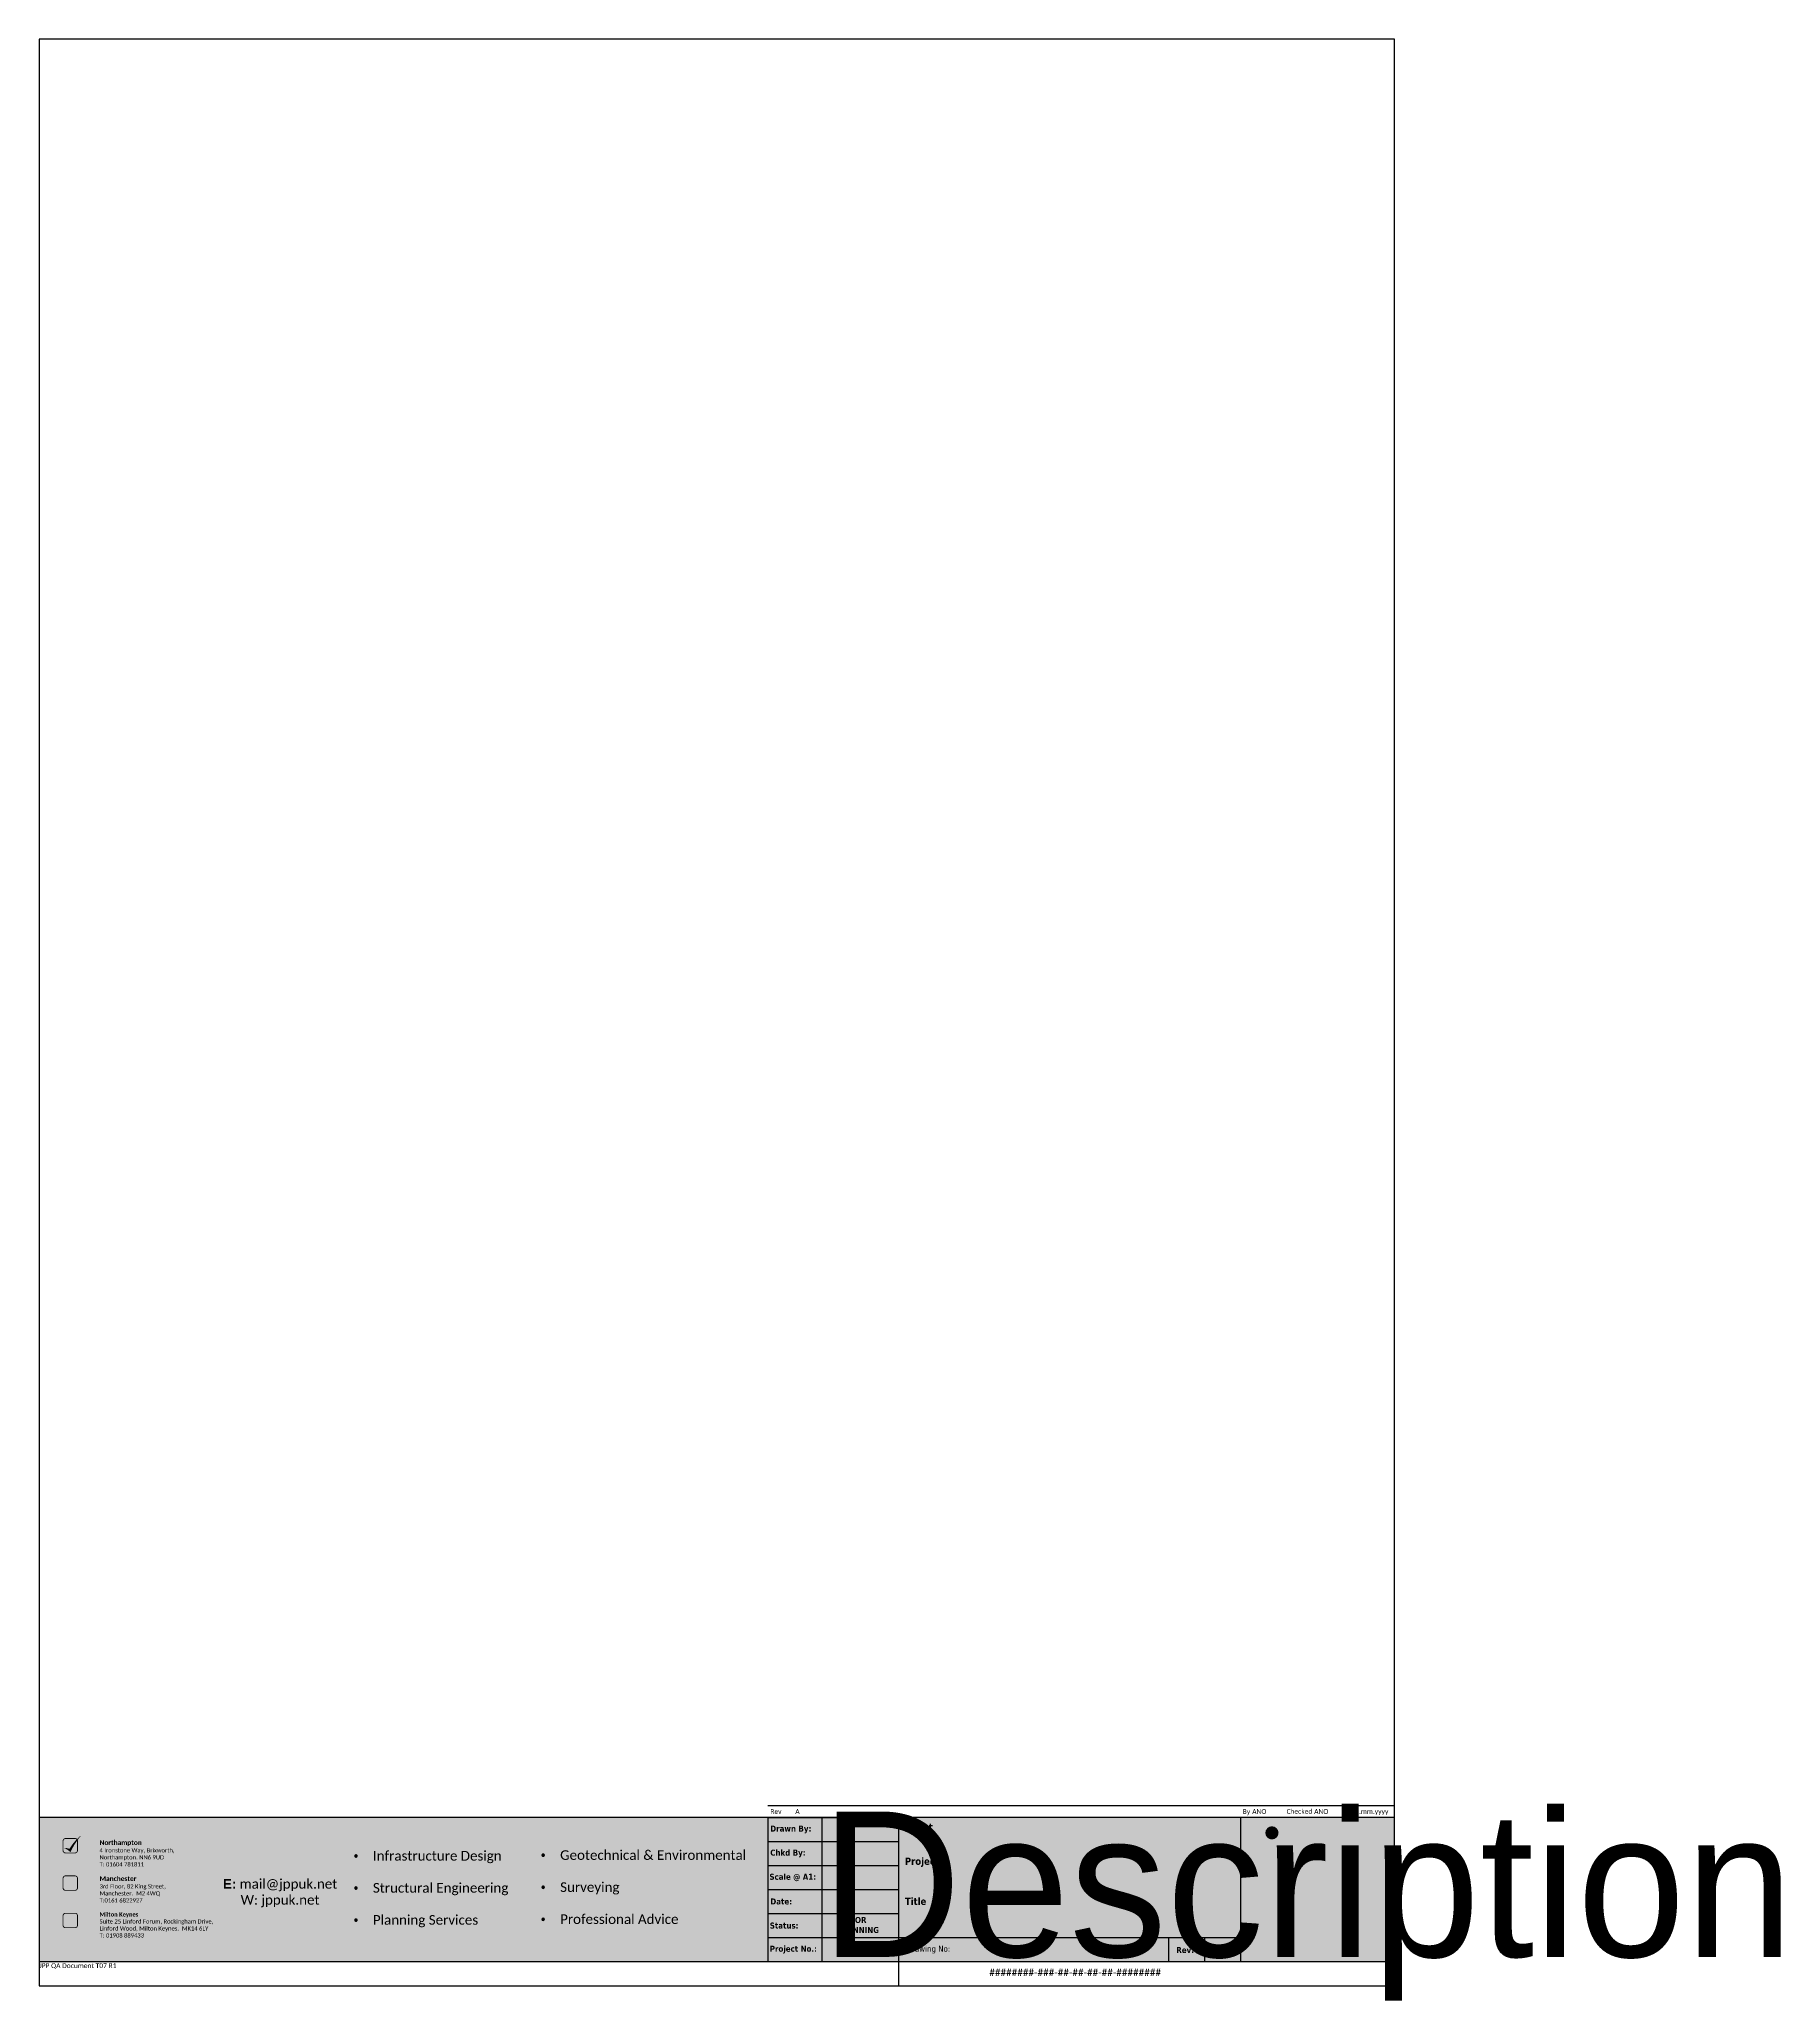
# Paper-space layout 'CIV_A1P' of a CAD drawing. Header units: metres. Extents: x 148 to 872, y 14 to 830.
import ezdxf
from ezdxf.enums import TextEntityAlignment as Align

# ---------------------------------------------------------------- set-up
doc = ezdxf.new("R2018")
doc.units = ezdxf.units.M
doc.layers.get('0').update_dxf_attribs({"linetype": 'CONTINUOUS'})
doc.layers.get('Defpoints').update_dxf_attribs({"linetype": 'CONTINUOUS'})
for name, color, linetype in [('JPP_Mask', 7, 'CONTINUOUS'), ('JPP_Mask Text', 7, 'CONTINUOUS'), ('Margin', 7, 'CONTINUOUS'), ('Spacing Lines', 162, 'CONTINUOUS')]:
    doc.layers.add(name, color=color, linetype=linetype)
doc.styles.get("Standard").update_dxf_attribs({"font": 'calibri.ttf', "height": 2})
doc.styles.add('STANDARD NON ANNOTATIVE', font='calibri.ttf')

# ---------------------------------------------------------------- blocks, each defined once
blk = doc.blocks.new('*U44')
at = {"linetype": 'Continuous'}
h = blk.add_hatch(color=255, dxfattribs=at)
h.dxf.hatch_style = 1
edge = h.paths.add_edge_path()
edge.add_spline(control_points=[(9.315954642082218, 242.15058294803), (5.525634642082238, 242.15058294803), (2.453634642082235, 245.22258294803), (2.453634642082235, 249.01218294803), (2.453634642082235, 252.80178194803), (5.525634642082238, 255.87378194803), (9.315954642082218, 255.87378194803), (13.1045946420822, 255.87378194803), (16.17563464208224, 252.80178194803), (16.17563464208224, 249.01218294803), (16.17563464208224, 245.22258294803), (13.1045946420822, 242.15058294803), (9.315954642082218, 242.15058294803)], knot_values=[0, 0, 0, 0, 1, 1, 1, 2, 2, 2, 3, 3, 3, 4, 4, 4, 4], degree=3, periodic=0)
h = blk.add_hatch(color=255, dxfattribs=at)
h.dxf.hatch_style = 1
edge = h.paths.add_edge_path()
edge.add_spline(control_points=[(92.08065671607385, 163.3622358120133), (93.64705671607383, 163.1606358120132), (95.21345671607382, 162.9590358120132), (96.77985671607381, 162.7574358120132), (97.62225671607384, 162.1550358120133), (97.37745671607384, 160.1078358120132), (96.53985671607383, 159.7478358120133), (90.75825671607383, 159.9878358120132), (87.26625671607384, 160.1078358120132), (83.04921671607384, 160.1078358120132), (78.71145671607384, 160.1078358120132), (75.10017671607385, 159.9878358120132), (71.72793671607387, 159.7478358120133), (70.88505671607383, 160.1078358120132), (70.64337671607386, 162.1550358120133), (71.48697671607387, 162.7574358120133), (72.33009671607387, 162.8782358120132), (73.17321671607387, 162.9990358120132), (74.01633671607387, 163.1198358120132), (78.47049671607384, 163.7222358120133), (78.59145671607384, 164.9246358120133), (78.59145671607384, 173.5958348120133), (78.59145671607384, 190.85823447868), (78.59145671607384, 208.1206341453467), (78.59145671607384, 225.3830338120134), (78.59145671607384, 230.0798338120133), (78.59145671607384, 230.6798338120132), (75.33921671607386, 232.8518338120133), (74.97889671607386, 233.0926338120132), (74.61857671607386, 233.3334338120132), (74.25825671607386, 233.5742338120131), (73.77537671607386, 234.0542338120133), (73.77537671607386, 235.3814338120133), (74.37921671607386, 235.7390338120133), (77.51145671607385, 237.0638338120133), (83.16921671607385, 239.9534338120133), (86.30145671607384, 242.2454338120133), (87.02385671607384, 242.2454338120133), (87.50625671607385, 242.0030338120133), (87.74385671607384, 241.4006338120132), (87.50625671607385, 239.2310338120133), (87.26625671607384, 237.4286338120133), (87.26625671607384, 235.8590338120133), (87.26625671607384, 235.0166338120133), (87.50625671607385, 234.2966338120133), (88.34865671607385, 234.2966338120133), (89.91345671607384, 235.0166338120133), (97.49985671607384, 239.9534338120133), (105.2086557160738, 239.9534338120133), (117.3718557160739, 239.9534338120133), (125.1982557160738, 230.0798338120133), (125.1982557160738, 217.9166338120133), (125.1982557160738, 201.1766348120133), (112.9174557160738, 189.1334348120133), (95.81505671607384, 189.1334348120133), (93.64785671607383, 189.1334348120133), (90.27585671607385, 189.3710348120133), (89.19105671607385, 189.6134348120133), (88.10625671607384, 189.3710348120133), (87.50625671607385, 188.7710348120133), (87.50625671607385, 186.2414348120133), (87.50625671607385, 182.0262348120133), (87.50625671607385, 177.8110348120133), (87.50625671607385, 173.5958348120134), (87.50625671607385, 165.0470358120133), (87.74385671607384, 163.9622358120133), (92.08065671607385, 163.3622358120133)], knot_values=[0, 0, 0, 0, 1, 1, 1, 2, 2, 2, 3, 3, 3, 4, 4, 4, 5, 5, 5, 6, 6, 6, 7, 7, 7, 8, 8, 8, 9, 9, 9, 10, 10, 10, 11, 11, 11, 12, 12, 12, 13, 13, 13, 14, 14, 14, 15, 15, 15, 16, 16, 16, 17, 17, 17, 18, 18, 18, 19, 19, 19, 20, 20, 20, 21, 21, 21, 22, 22, 22, 22], weights=[1, 1, 1, 1, 1, 1, 1, 1, 1, 1, 1, 1, 1, 1, 1, 1, 1, 1, 1, 1, 1, 1, 1, 1, 1, 1, 1, 1, 1, 1, 1, 1, 1, 1, 1, 1, 1, 1, 1, 1, 1, 1, 1, 1, 1, 1, 1, 1, 1, 1, 1, 1, 1, 1, 1, 1, 1, 1, 1, 1, 1, 1, 1, 1, 1, 1, 1], degree=3, periodic=0)
edge = h.paths.add_edge_path()
edge.add_spline(control_points=[(22.6572987160739, 232.8518338120132), (22.29601871607387, 233.0926338120132), (21.93473871607385, 233.3334338120132), (21.57345871607383, 233.5742338120131), (21.09441871607386, 234.0542338120133), (21.09441871607386, 235.3814338120133), (21.69273871607383, 235.7390338120133), (24.82377771607385, 237.0638338120133), (30.48441771607385, 239.9534338120133), (33.61665771607385, 242.2454338120133), (34.33761771607386, 242.2454338120133), (34.81953771607384, 242.0030338120133), (35.05953771607385, 241.4006338120132), (34.81953771607384, 239.2310338120133), (34.57953771607386, 237.4286338120133), (34.57953771607386, 235.8590338120133), (34.57953771607386, 235.0166338120133), (34.81953771607384, 234.2966338120133), (35.66409771607387, 234.2966338120133), (37.23273771607386, 235.0166338120133), (44.81505771607384, 239.9534338120133), (52.52241771607386, 239.9534338120133), (64.69113771607384, 239.9534338120133), (72.51345671607383, 230.0798338120133), (72.51345671607383, 217.9166338120133), (72.51345671607383, 201.1766348120133), (60.23337771607383, 189.1334348120133), (43.13241771607385, 189.1334348120133), (40.96305771607383, 189.1334348120133), (37.59177771607385, 189.3710348120133), (36.50601771607386, 189.6134348120133), (35.42241771607384, 189.3710348120133), (34.81953771607384, 188.7710348120133), (34.81953771607384, 186.2414348120133), (34.81953771607384, 182.0262348120133), (34.81953771607384, 177.8110348120133), (34.81953771607384, 173.5958348120134), (34.81953771607384, 165.0470358120133), (35.05953771607385, 163.9622358120133), (39.39537771607384, 163.3622358120133), (40.96193771607388, 163.1606358120132), (42.52849771607389, 162.9590358120132), (44.0950577160739, 162.7574358120132), (44.93337771607385, 162.1550358120133), (44.69505771607383, 160.1078358120132), (43.85337771607384, 159.7478358120133), (38.07177771607384, 159.9878358120132), (34.57953771607386, 160.1078358120132), (30.36441771607385, 160.1078358120132), (26.03145771607383, 160.1078358120132), (22.41537871607385, 159.9878358120132), (19.04241871607384, 159.7478358120133), (18.20049871607385, 160.1078358120132), (17.95857871607383, 162.1550358120133), (18.80049871607385, 162.7574358120133), (19.64481871607389, 162.8782358120132), (20.4891387160739, 162.9990358120132), (21.33345871607391, 163.1198358120132), (25.78953771607384, 163.7222358120133), (25.91049771607386, 164.9246358120133), (25.91049771607386, 173.5958348120133), (25.91049771607386, 190.85823447868), (25.91049771607386, 208.1206341453467), (25.91049771607386, 225.3830338120134), (25.91049771607386, 230.0798338120133), (25.91049771607386, 230.6798338120132), (22.65729871607387, 232.8518338120133)], knot_values=[0, 0, 0, 0, 1, 1, 1, 2, 2, 2, 3, 3, 3, 4, 4, 4, 5, 5, 5, 6, 6, 6, 7, 7, 7, 8, 8, 8, 9, 9, 9, 10, 10, 10, 11, 11, 11, 12, 12, 12, 13, 13, 13, 14, 14, 14, 15, 15, 15, 16, 16, 16, 17, 17, 17, 18, 18, 18, 19, 19, 19, 20, 20, 20, 21, 21, 21, 22, 22, 22, 22], weights=[1, 1, 1, 1, 1, 1, 1, 1, 1, 1, 1, 1, 1, 1, 1, 1, 1, 1, 1, 1, 1, 1, 1, 1, 1, 1, 1, 1, 1, 1, 1, 1, 1, 1, 1, 1, 1, 1, 1, 1, 1, 1, 1, 1, 1, 1, 1, 1, 1, 1, 1, 1, 1, 1, 1, 1, 1, 1, 1, 1, 1, 1, 1, 1, 1, 1, 1], degree=3, periodic=0)
edge = h.paths.add_edge_path()
edge.add_spline(control_points=[(14.71377871607383, 235.0886338120133), (15.51177871607383, 235.0886338120133), (16.15209871607387, 234.7646338120133), (16.31145871607383, 234.1286338120132), (15.99177871607382, 228.5342338120132), (15.67305871607384, 220.8710338120133), (15.67305871607384, 214.3166338120133), (15.67305871607384, 201.4326341453466), (15.67305871607384, 188.5486344786799), (15.67305871607384, 175.6646348120132), (15.67305871607384, 164.1686358120133), (14.55441871607384, 156.1766358120132), (12.31665871607383, 150.7463958120133), (7.52337871607385, 139.2489558120133), (-0.9366212839261578, 131.5802358120133), (-11.95886128392614, 124.7102368120133), (-13.87790128392614, 125.0315968120133), (-14.83694128392615, 126.7895968120133), (-14.19950128392615, 128.3860768120133), (-10.04462128392616, 130.4589568120133), (-7.009821283926172, 133.0219158120133), (-4.773021283926155, 135.5767158120133), (0.9785787160738408, 142.2835158120133), (3.856658716073852, 153.7814358120133), (3.856658716073852, 173.2694348120133), (3.856658716073852, 186.68703447868), (3.856658716073852, 200.1046341453466), (3.856658716073852, 213.5222338120133), (3.856658716073852, 219.7550338120132), (3.856658716073852, 220.5518338120133), (-0.462381283926149, 223.4270338120133), (-0.9402212839261068, 223.7462338120132), (-1.418061283926093, 224.0654338120133), (-1.895901283926079, 224.3846338120133), (-2.537901283926132, 225.0206338120132), (-2.537901283926132, 226.7774338120132), (-1.738221283926165, 227.2574338120133), (1.937618716073857, 228.5342338120132), (11.04273871607386, 232.6934338120132), (14.71377871607383, 235.0886338120133)], knot_values=[0, 0, 0, 0, 1, 1, 1, 2, 2, 2, 3, 3, 3, 4, 4, 4, 5, 5, 5, 6, 6, 6, 7, 7, 7, 8, 8, 8, 9, 9, 9, 10, 10, 10, 11, 11, 11, 12, 12, 12, 13, 13, 13, 13], weights=[1, 1, 1, 1, 1, 1, 1, 1, 1, 1, 1, 1, 1, 1, 1, 1, 1, 1, 1, 1, 1, 1, 1, 1, 1, 1, 1, 1, 1, 1, 1, 1, 1, 1, 1, 1, 1, 1, 1, 1], degree=3, periodic=0)
edge = h.paths.add_edge_path(flags=16)
edge.add_spline(control_points=[(38.43273771607385, 195.7550348120133), (40.84305771607383, 193.9502348120133), (44.57409771607387, 193.1054348120133), (47.10633771607384, 193.1054348120133), (56.98017771607384, 193.1054348120133), (62.75889771607386, 202.2614348120133), (62.75889771607386, 214.7870338120133), (62.75889771607386, 224.4206338120133), (57.34113771607385, 234.1742338120133), (46.50177771607385, 234.1742338120133), (41.32209771607386, 234.1742338120133), (37.59177771607385, 232.2422338120133), (36.26505771607385, 230.8022338120133), (35.18049771607384, 229.4750338120133), (34.81953771607384, 227.6702338120133), (34.81953771607384, 223.6958338120133), (34.81953771607384, 216.7902341453465), (34.81953771607384, 209.8846344786799), (34.81953771607384, 202.9790348120132), (34.81953771607384, 199.1318348120133), (36.02409771607385, 197.6846348120133), (38.43273771607385, 195.7550348120133)], knot_values=[0, 0, 0, 0, 1, 1, 1, 2, 2, 2, 3, 3, 3, 4, 4, 4, 5, 5, 5, 6, 6, 6, 7, 7, 7, 7], weights=[1, 1, 1, 1, 1, 1, 1, 1, 1, 1, 1, 1, 1, 1, 1, 1, 1, 1, 1, 1, 1, 1], degree=3, periodic=0)
edge = h.paths.add_edge_path(flags=16)
edge.add_spline(control_points=[(91.11825671607384, 195.7550348120133), (93.52785671607383, 193.9502348120133), (97.25985671607383, 193.1054348120133), (99.79185671607384, 193.1054348120133), (109.6654557160738, 193.1054348120133), (115.4446557160738, 202.2614348120133), (115.4446557160738, 214.7870338120133), (115.4446557160738, 224.4206338120133), (110.0278557160739, 234.1742338120133), (99.18705671607385, 234.1742338120133), (94.00785671607385, 234.1742338120133), (90.27585671607385, 232.2422338120133), (88.95105671607384, 230.8022338120133), (87.86625671607383, 229.4750338120133), (87.50625671607385, 227.6702338120133), (87.50625671607385, 223.6958338120133), (87.50625671607385, 216.7902341453465), (87.50625671607385, 209.8846344786799), (87.50625671607385, 202.9790348120132), (87.50625671607385, 199.1318348120133), (88.71105671607383, 197.6846348120133), (91.11825671607384, 195.7550348120133)], knot_values=[0, 0, 0, 0, 1, 1, 1, 2, 2, 2, 3, 3, 3, 4, 4, 4, 5, 5, 5, 6, 6, 6, 7, 7, 7, 7], weights=[1, 1, 1, 1, 1, 1, 1, 1, 1, 1, 1, 1, 1, 1, 1, 1, 1, 1, 1, 1, 1, 1], degree=3, periodic=0)
blk = doc.blocks.new('Tick')
h = blk.add_hatch(color=255)
h.dxf.hatch_style = 1
edge = h.paths.add_edge_path()
edge.add_arc((-5.204367551032647, -6.02161254090349), 7.273209859221451, 43.46078129643911, 69.72699878945099, ccw=False)
edge.add_arc((27.82063008397041, -13.85638007394441), 30.57179190117827, 139.0172680132614, 155.1704723704244, ccw=False)
edge.add_arc((18.71639133113672, -11.11990909727949), 22.24964404842879, 128.9088510307224, 148.8767391847138)
edge.add_arc((-2.508906315269996, -5.014471870476584), 5.818153347749766, 68.01265408962024, 91.72696884095329)
blk = doc.blocks.new('*U46')
at = {"layer": 'JPP_Mask', "true_color": 0x014b92}
h = blk.add_hatch(color=154, dxfattribs=at)
h.dxf.hatch_style = 1
h.paths.add_polyline_path([(650, 24.99999999999994), (650, 84.99995339269695), (86, 84.99995339269698), (86, 24.99999999999997)])
at = {"color": 255}
for p, q in [((389.2500000000001, 74.99999999999994), (443.7500000000002, 74.99999999999994)), ((389.2500000000001, 64.99999999999994), (443.7500000000002, 64.99999999999996)), ((389.2500000000001, 54.99999999999994), (443.7500000000001, 54.99999999999994)), ((389.2500000000001, 44.99999999999994), (443.7500000000001, 44.99999999999995)), ((389.2500000000001, 34.99999999999994), (586.0985445640983, 34.99999999999994))]:
    blk.add_line(p, q, dxfattribs=at)
at = {"color": 255, "const_width": 0.35}
for points in [[(96.92001600095273, 70.23664705152058), (100.9200160009527, 70.23664705152058, 0.414213562373095), (101.9200160009527, 71.23664705152058), (101.9200160009527, 75.23664705152058, 0.414213562373095), (100.9200160009527, 76.23664705152058), (96.92001600095273, 76.23664705152058, 0.414213562373095), (95.92001600095273, 75.23664705152058), (95.92001600095273, 71.23664705152058, 0.414213562373095)], [(96.92001600095273, 54.68449148460448), (100.9200160009527, 54.68449148460448, 0.414213562373095), (101.9200160009527, 55.68449148460448), (101.9200160009527, 59.68449148460448, 0.414213562373095), (100.9200160009527, 60.68449148460448), (96.92001600095273, 60.68449148460448, 0.414213562373095), (95.92001600095273, 59.68449148460448), (95.92001600095273, 55.68449148460448, 0.414213562373095)], [(96.92001600095273, 39.13233405969984), (100.9200160009527, 39.13233405969984, 0.414213562373095), (101.9200160009527, 40.13233405969984), (101.9200160009527, 44.13233405969984, 0.414213562373095), (100.9200160009527, 45.13233405969984), (96.92001600095273, 45.13233405969984, 0.414213562373095), (95.92001600095273, 44.13233405969984), (95.92001600095273, 40.13233405969984, 0.414213562373095)]]:
    blk.add_lwpolyline(points, format="xyb", close=True, dxfattribs=at)
at = {"layer": 'Defpoints'}
blk.add_line((443.75, 15), (443.75, 24.99999999999994), dxfattribs=at)
at = {"layer": 'Spacing Lines', "color": 255}
for p, q in [((389.2500000000001, 84.99995339269704), (443.7500000000001, 84.99995339269692)), ((389.2500000000001, 84.99995339269704), (389.2500000000001, 24.99999999999996)), ((411.7500000000001, 84.99995339269704), (411.7500000000001, 24.99999999999996)), ((443.75, 24.99999999999996), (443.7500000000001, 84.99995339269698)), ((586.0985445640983, 24.99999999999994), (586.0985445640983, 84.99995339269695)), ((556.0985445640983, 24.99999999999994), (556.0985445640985, 34.99999999999994)), ((571.0985445640983, 24.99999999999994), (571.0985445640983, 34.99999999999994))]:
    blk.add_line(p, q, dxfattribs=at)
blk.add_lwpolyline([(650.0000000000001, 24.99999999999994), (650, 84.99995339269695), (86, 84.99995339269695), (86, 25), (650.0000000000001, 24.99999999999994)], dxfattribs=at)
at = {"color": 255, "xscale": 0.4, "yscale": 0.4, "zscale": 0.4}
blk.add_blockref('*U44', (595.2824904754216, -21.0153444122457), dxfattribs=at)
at = {"layer": 'JPP_Mask', "color": 255}
blk.add_blockref('Tick', (98.89715637534266, 71.54821757311348), dxfattribs=at)
at = {"color": 255, "attachment_point": 4, "style": 'STANDARD NON ANNOTATIVE'}
for s, insert, char_height, width in [('{\\fTahoma|b1|i0|c0|p34;Client}', (446.2500000000001, 81.0380477818433), 3, 27.20992598392013), ('{\\fTahoma|b1|i0|c0|p34;Drawn By:}', (390.2208023054152, 79.99995339269704), 2.5, 25.72530956927631), ('{\\fTahoma|b1|i0|c0|p34;Chkd By:}', (390.2208023054152, 69.99995339269704), 2.5, 25.72530956927631), ('{\\fTahoma|b1|i0|c0|p34;Project}', (446.25, 66.33978012088645), 3, 27.20992598392013), ('{\\fTahoma|b1|i0|c0|p34;Scale @ A1:}', (389.8808732418784, 60.02372244852619), 2.5, 25.72530956927631), ('{\\fTahoma|b1|i0|c0|p34;Date:}', (390.2689255465084, 50.02372244852619), 2.5, 25.72530956927631), ('{\\fTahoma|b1|i0|c0|p34;Title}', (446.2500000000001, 50.06898341168564), 3, 27.20992598392013), ('{\\fTahoma|b1|i0|c0|p34;Status:}', (390.0288971194702, 39.99995339269704), 2.5, 25.72530956927631), ('{\\fTahoma|b1|i0|c0|p34;Project No.:}', (390.0288971194702, 29.9999766963485), 2.5, 25.72530956927631), ('{\\fTahoma|b0|i0|c0|p34;Drawing No:}', (446.9321027800197, 29.99999999999995), 2.5, 39.18354897948348), ('{\\fTahoma|b1|i0|c0|p34;Rev:}', (559.2294820294434, 29.80680128678699), 2.5, 25.72530956927631)]:
    blk.add_mtext(s, dxfattribs=dict(at, insert=insert, char_height=char_height, width=width))
at = {"color": 154, "true_color": 0x004a91, "insert": (111.1067690099192, 55.27594615984086), "char_height": 2, "width": 49.24617388058323, "attachment_point": 4}
blk.add_mtext('{\\fCalibri|b1|i0|c0|p34;\\C255;Northampton\\P\\fCalibri|b0|i0|c0|p34;\\H0.875x;4 Ironstone Way, Brixworth,\\PNorthampton. NN6 9UD\\PT: 01604 781811\\P\\P\\fCalibri|b1|i0|c0|p34;\\H1.14286x;Manchester\\P\\fCalibri|b0|i0|c0|p34;\\H0.875x;3rd Floor, 82 King Street,\\PManchester.  M2 4WQ\\fCalibri|b1|i0|c0|p34;\\H1.14286x;\\P\\fCalibri|b0|i0|c0|p34;\\H0.875x;T:0161 6822927\\P\\P\\fCalibri|b1|i0|c0|p34;Milton Keynes\\P\\fCalibri|b0|i0|c0|p34;Suite 25 Linford Forum, Rockingham Drive,\\PLinford Wood, Milton Keynes.  MK14 6LY\\PT: 01908 889433}', dxfattribs=at)
at = {"color": 7, "insert": (186.2404552584244, 53.49565392473042), "char_height": 4, "attachment_point": 5, "style": 'STANDARD NON ANNOTATIVE'}
blk.add_mtext_dynamic_manual_height_columns('{\\fArial|b1|i0|c0|p34;\\C255;E:\\fCalibri|b1|i0|c0|p34; \\fCalibri|b0|i0|c0|p34;mail@jppuk.net\\PW: jppuk.net}', width=55.45517971433931, gutter_width=20, heights=[22.08526833368208], dxfattribs=at)
at = {"color": 162, "insert": (86.02039763379707, 24.31468163923), "char_height": 2, "width": 50.24286120221313, "attachment_point": 1}
blk.add_mtext('JPP QA Document T07 R1', dxfattribs=at)
at = {"color": 255}
blk.add_attdef('PROJECTNO', text='', height=3, dxfattribs=at).set_placement((427.7500000000001, 29.99999999999995), align=Align.MIDDLE)
at = {"layer": 'Defpoints', "color": 255, "insert": (481.3914060537145, 21.9861538461538), "char_height": 3, "attachment_point": 1, "style": 'STANDARD NON ANNOTATIVE'}
blk.add_mtext_dynamic_manual_height_columns('########-###-##-##-##-##-########', width=72.8660720986004, gutter_width=10, heights=[0], dxfattribs=at)
at = {"layer": 'JPP_Mask', "color": 255}
for tag, p in [('CLIENT1', (468.75, 79.44439999999993)), ('CLIENT2', (468.75, 73.88889999999994)), ('PROJECT1', (468.75, 65.59843103916744)), ('PROJECT2', (468.75, 60.04293103916743)), ('PROJECT3', (468.75, 54.48723103916743)), ('TITLE1', (468.75, 48.930664555886)), ('TITLE2', (468.75, 43.37147051955212)), ('TITLE3', (468.75, 37.82013391743562))]:
    blk.add_attdef(tag, p, '', height=2.75, dxfattribs=at)
for tag, p in [('DRAWNBY', (427.7500000000001, 79.99997669634843)), ('CHECKEDBY', (427.7500000000002, 69.99999999999994)), ('SCALE', (427.7500000000002, 59.99999999999995)), ('DATE', (427.7500000000001, 49.99999999999994))]:
    blk.add_attdef(tag, text='', height=2, dxfattribs=at).set_placement(p, align=Align.MIDDLE)
at = {"layer": 'JPP_Mask', "color": 255, "style": 'STANDARD NON ANNOTATIVE'}
for tag, p in [('DRAWINGNO.', (478.75, 28.74020836225581)), ('REV.', (572.7482168884181, 28.5421521914393))]:
    blk.add_attdef(tag, p, '', height=3, dxfattribs=at)
at = {"layer": 'Margin', "char_height": 4, "attachment_point": 4}
for s, insert, width in [('\\pxi-3,l3,t2,3;{\\fSymbol|b0|i0|c2|p18;\\C255;·^I}{\\C255;Infrastructure Design \\P\\P{\\fSymbol|b0|i0|c2|p18;·^I}Structural Engineering\\P\\P{\\fSymbol|b0|i0|c2|p18;·^I}Planning Services}', (216.8697466229733, 55.16699016399699), 68.0326420563961), ('{\\C255;\\P\\pxi-3,l3,t2,3;{\\fSymbol|b0|i0|c2|p18;·^I}Geotechnical & Environmental\\P\\pi0,l0,tz;\\P\\pi-3,l3,t2,3;{\\fSymbol|b0|i0|c2|p18;·^I}Surveying\\P\\pi0,l0,tz;\\P\\pi-3,l3,t2,3;{\\fSymbol|b0|i0|c2|p18;·^I}Professional Advice}', (294.7856943212087, 59.3251087613925), 177.4753907440388)]:
    blk.add_mtext(s, dxfattribs=dict(at, insert=insert, width=width))
blk = doc.blocks.new('*U28')
at = {"layer": 'Defpoints'}
blk.add_lwpolyline([(-112.9999987747785, 4.95625584232036), (147.7500012252215, 4.956255842320362)], dxfattribs=at)
at = {"color": 7}
for tag, p in [('REV', (-101.6024326219642, 2.478127522250418)), ('DRAWN', (88.54819592777358, 2.478127522250418)), ('CHECKED', (114.3435922382244, 2.478914050447656)), ('DATE', (129.7451465951435, 2.480582706642309))]:
    blk.add_attdef(tag, text='', height=2, dxfattribs=at).set_placement(p, align=Align.MIDDLE_LEFT)
at = {"color": 7, "lineweight": 30}
blk.add_attdef('DESCRIPTION', text='', height=2, dxfattribs=at).set_placement((-90.95804787845043, 2.478127522250418), align=Align.MIDDLE_LEFT)
at = {"layer": 'JPP_Mask Text', "char_height": 2, "attachment_point": 4, "style": 'STANDARD NON ANNOTATIVE'}
for s, insert, width in [('{\\fTahoma|b0|i0|c0|p34;Rev}', (-111.9999987747785, 2.478127522250418), 4.397566152814306), ('{\\fTahoma|b0|i0|c0|p34;By}', (84.6117262312323, 2.203812790579207), 10.20884799879764), ('{\\fTahoma|b0|i0|c0|p34;Checked}', (102.8321346995649, 2.49938816348543), 11.51145753865944)]:
    blk.add_mtext(s, dxfattribs=dict(at, insert=insert, width=width))
blk = doc.blocks.new('*U22')
at = {"layer": 'JPP_Mask Text', "color": 255, "insert": (782.3936057420312, 76.56197479977789), "char_height": 2.5, "width": 25.82838635759754, "attachment_point": 5, "style": 'STANDARD NON ANNOTATIVE'}
blk.add_mtext('\\pxqc;{\\fTahoma|b1|i0|c0|p34;FOR\\P\\pq*;PLANNING}', dxfattribs=at)

psp = doc.layouts.new('CIV_A1P')

# ---------------------------------------------------------------- linework, layer by layer
at = {"layer": 'Defpoints'}
psp.add_lwpolyline([(147.6887672902175, 20.44056998832546), (711.6887672902167, 20.44056998832551), (711.6887672902167, 830.4405699883255), (147.6887672902175, 830.4405699883255)], close=True, dxfattribs=at)

# ---------------------------------------------------------------- block references
at = {"layer": 'JPP_Mask'}
for name, p in [('*U46', (61.6887672902175, 5.440569988325542)), ('*U22', (-293.841558722712, -30.88587618355512))]:
    psp.add_blockref(name, p, dxfattribs=at)
ref = psp.add_blockref('*U28', (563.9387655052838, 90.44052417884214), dxfattribs=at)
ref.add_attrib('REV', 'A', dxfattribs={"layer": '0', "color": 7, "height": 2}).set_placement((462.3363328833195, 92.91865170109256), align=Align.MIDDLE_LEFT)
lines = psp.add_mtext('Description', dxfattribs={"layer": '0', "color": 7, "insert": (472.9807176268333, 92.91865170109256), "char_height": 60.50937934481499, "attachment_point": 1})
ref.add_attrib('DESCRIPTION', '', (472.9807176268333, 92.91865170109256)).embed_mtext(lines)
ref.add_attrib('DRAWN', 'ANO', dxfattribs={"layer": '0', "color": 7, "height": 2}).set_placement((652.4869614330573, 92.91865170109256), align=Align.MIDDLE_LEFT)
ref.add_attrib('CHECKED', 'ANO', dxfattribs={"layer": '0', "color": 7, "height": 2}).set_placement((678.2823577435081, 92.9194382292898), align=Align.MIDDLE_LEFT)
ref.add_attrib('DATE', 'dd.mm.yyyy', dxfattribs={"layer": '0', "color": 7, "height": 2}).set_placement((693.6839121004273, 92.92110688548445), align=Align.MIDDLE_LEFT)

doc.saveas('drawing.dxf')
